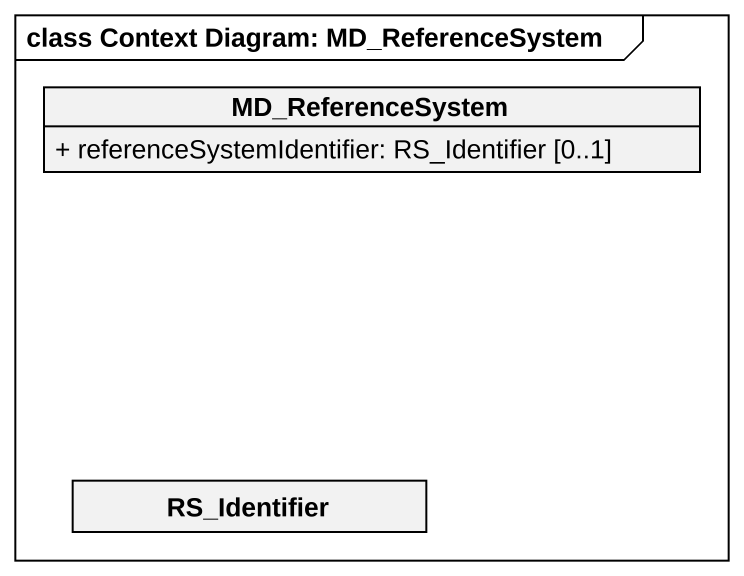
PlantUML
@startuml
mainframe class Context Diagram: MD_ReferenceSystem
hide circle
hide empty members
skinparam classAttributeIconSize 0
class MD_ReferenceSystem {
  + referenceSystemIdentifier: RS_Identifier [0..1]
}
class RS_Identifier
@enduml
